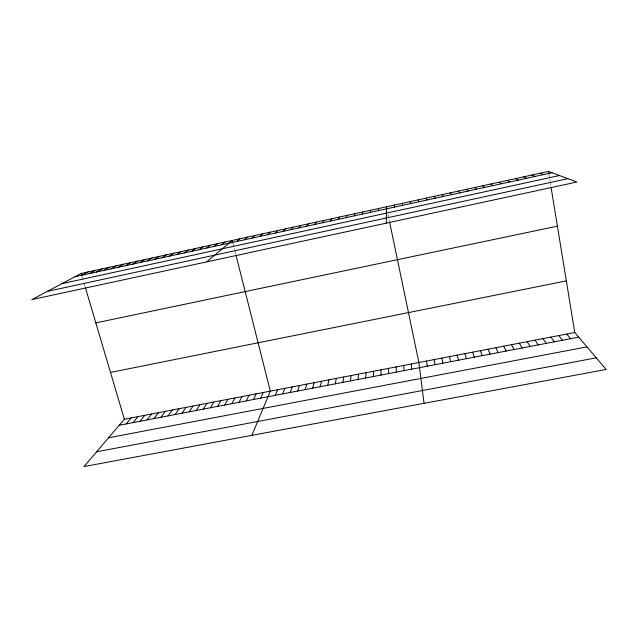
<?xml version="1.0" encoding="UTF-8"?>
<svg xmlns="http://www.w3.org/2000/svg" width="638" height="638" viewBox="0 0 638 638"><rect width="100%" height="100%" fill="white"/><g stroke="black" fill="none" stroke-linecap="round" stroke-linejoin="round"><path stroke-width="0.48" stroke-dasharray="3.19 2.39" d="M82.238 277.012L83.825 282.363M84.088 283.256L85.141 286.813M232.99 243.222L234.624 249.681M234.856 250.606L235.781 254.283M388.024 214.448L389.411 221.115M549.063 174.948L549.493 177.587M549.781 179.342L550.068 181.096M550.211 181.974L550.929 186.352"/><path stroke-width="0.96" d="M386.317 223.133L386.429 206.8L386.827 208.714M380.95 375.064L381.069 369.801M373.286 376.54L373.565 371.244M365.646 377.999L366.076 372.688M378.358 210.604L378.533 208.522M358.022 379.466L358.604 374.131M350.421 380.918L351.147 375.567M342.837 382.377L343.715 376.994M370.319 212.358L370.662 210.245M335.269 383.829L336.29 378.422M327.717 385.272L328.889 379.849M362.296 214.105L362.815 211.96M320.188 386.716L321.512 381.269M312.676 388.159L314.143 382.688M305.179 389.595L306.798 384.108M354.297 215.851L354.983 213.666M297.707 391.03L299.461 385.519M290.25 392.458L292.148 386.923M282.809 393.885L284.851 388.335M346.322 217.59L347.176 215.373M275.385 395.313L277.578 389.73M251.874 435.355L270.313 391.134L236.012 255.208M260.727 398.12L263.199 392.498M338.371 219.32L339.384 217.072M253.493 399.508L256.109 393.869M246.284 400.887L249.035 395.233M239.083 402.267L241.969 396.589M330.428 221.051L331.608 218.77M231.905 403.647L234.928 397.945M224.736 405.018L227.902 399.3M217.59 406.39L220.884 400.648M322.517 222.782L323.857 220.461M210.46 407.762L213.889 401.996M203.347 409.125L206.911 403.344M196.249 410.481L199.941 404.683M314.622 224.496L316.121 222.152M189.167 411.845L192.995 406.023M182.101 413.201L186.065 407.355M306.742 226.219L308.401 223.834M175.051 414.548L179.142 408.687M168.017 415.896L172.244 410.019M160.999 417.244L165.362 411.343M298.887 227.925L300.705 225.517M153.997 418.584L158.487 412.666M147.019 419.924L151.629 413.99M140.049 421.263L144.794 415.306M291.048 229.64L293.033 227.192M133.095 422.595L137.968 416.622M126.164 423.927L131.157 417.93M574.75 332.502L124.37 419.238L84.009 466.577L606.1 369.474L574.75 332.502L551.065 187.229M283.232 231.339L285.369 228.859M275.433 233.037L277.737 230.525M267.657 234.736L270.113 232.192M259.897 236.427L262.513 233.851M252.162 238.11L254.929 235.51M244.442 239.792L247.361 237.161M236.738 241.475L239.816 238.803M206.624 261.891L232.288 240.446L232.758 242.296M221.546 244.785L224.919 242.057M214.041 246.42L217.574 243.66M206.56 248.054L210.237 245.263M199.096 249.681L202.924 246.858M191.655 251.3L195.627 248.453M184.23 252.919L188.346 250.04M176.822 254.538L181.08 251.627M169.429 256.149L173.831 253.206M162.052 257.752L166.606 254.785M154.699 259.355L159.396 256.364M147.362 260.958L152.203 257.935M140.041 262.553L145.025 259.499M132.744 264.14L137.864 261.062M125.455 265.727L130.718 262.625M118.189 267.314L123.589 264.18M110.94 268.893L116.483 265.727M103.707 270.472L109.385 267.282M96.498 272.043L102.311 268.821M89.296 273.614L95.253 270.368M82.119 275.177L88.203 271.9M81.178 273.439L31.9 299.581L576.888 182.021L548.489 171.423L81.178 273.439L81.975 276.118M74.957 276.74L552.037 172.746M61.95 283.639L559.486 175.53M47.364 291.375L567.9 178.672M95.828 322.884L557.413 226.163M110.502 372.433L566.337 280.903M119.242 425.251L578.69 337.151M108.556 437.78L586.944 346.881M96.617 451.784L596.227 357.83M540.195 173.233L543.552 174.597M531.909 175.043L535.083 176.447M523.654 176.846L526.645 178.281M515.416 178.648L518.223 180.123M507.202 180.442L509.818 181.95M499.004 182.229L501.444 183.776M490.829 184.015L493.086 185.594M482.679 185.794L484.752 187.412M474.544 187.564L476.442 189.223M466.434 189.334L468.148 191.033M458.339 191.105L459.878 192.835M566.775 334.041L570.547 338.714M450.269 192.867L451.632 194.63M558.816 335.572L562.413 340.269M550.881 337.095L554.31 341.824M542.962 338.626L546.224 343.38M442.214 194.622L443.41 196.424M535.067 340.142L538.153 344.927M527.187 341.665L530.106 346.466M519.332 343.172L522.083 348.005M434.183 196.376L435.204 198.219M511.485 344.687L514.076 349.544M503.669 346.195L506.086 351.075M495.862 347.694L498.118 352.599M426.176 198.123L427.021 199.997M488.086 349.193L490.175 354.122M480.318 350.685L482.248 355.645M472.575 352.176L474.337 357.16M418.185 199.869L418.855 201.775M464.847 353.667L466.45 358.676M85.404 287.698L124.37 419.238M457.135 355.151L458.578 360.183M410.218 201.608L410.712 203.554M449.447 356.634L450.731 361.69M441.775 358.109L442.9 363.189M389.611 222.064L418.871 362.52L424.039 403.336M434.127 359.585L435.092 364.689M402.267 203.347L402.594 205.324M548.489 171.423L548.919 174.062M426.487 361.052L427.3 366.18M411.279 363.987L411.773 369.155M394.34 205.077L394.491 207.087M403.695 365.446L404.037 370.638M396.134 366.898L396.326 372.121M388.598 368.349L388.622 373.597"/></g></svg>
